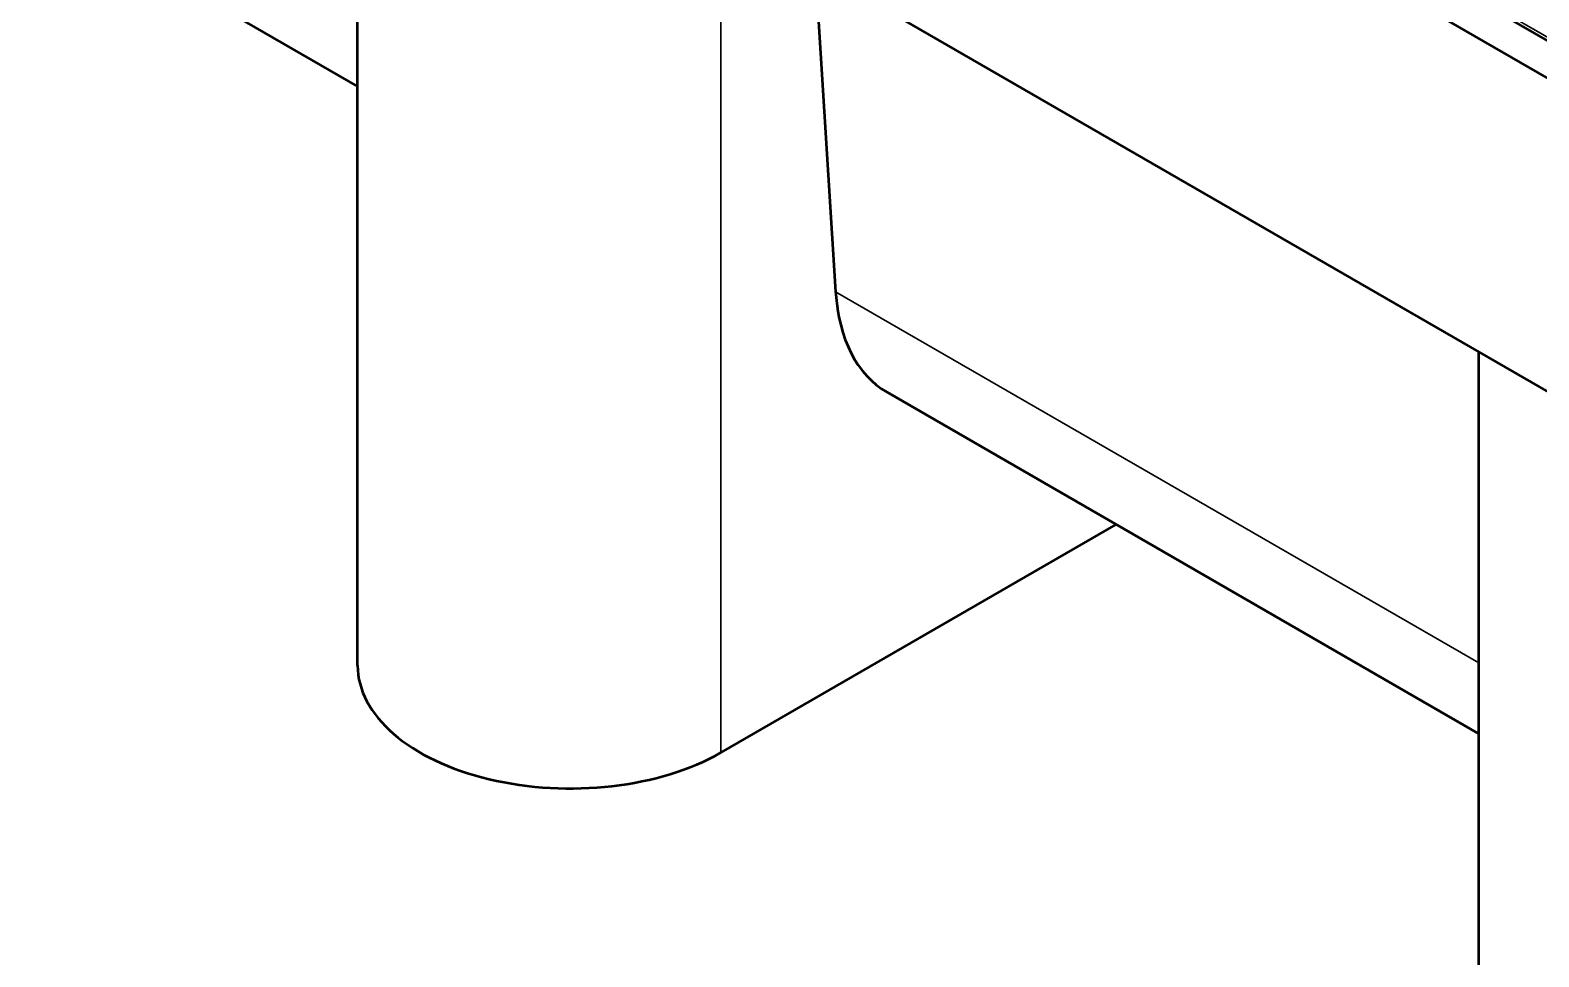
# Model space of a CAD drawing. Header units: millimetres. Extents: x 0 to 1485, y 0 to 1050.
# Drawn here: x 302.6 to 347.79, y 88.22 to 115.98 of the extents above; entities that cross this region are included whole.
import ezdxf

# ---------------------------------------------------------------- set-up
doc = ezdxf.new("R2010")
doc.units = ezdxf.units.MM
doc.header["$LTSCALE"] = 2.5
doc.layers.add('Sichtbar (ISO)', color=7, linetype='Continuous', lineweight=50)
doc.layers.add('Sichtbar schmal (ISO)', color=7, linetype='Continuous', lineweight=35)

msp = doc.modelspace()

# ---------------------------------------------------------------- linework, layer by layer
at = {"layer": 'Sichtbar (ISO)'}
for p, q in [((399.039, 86.231), (43.718, 291.376)), ((42.745, 290.814), (398.067, 85.67)), ((240.205, 167.421), (354.226, 101.591)), ((312.407, 96.947), (312.407, 125.735)), ((294.679, 124.527), (312.407, 114.292)), ((326.133, 117.607), (326.726, 108.149)), ((345.995, 77.556), (345.995, 106.344)), ((328.267, 105.136), (345.995, 94.9)), ((335.123, 101.177), (323.29, 94.345))]:
    msp.add_line(p, q, dxfattribs=at)
for centre, major_axis, start_param, end_param in [((332.017, 111.631), (-3.75, -6.495), 5.5676, 6.283185), ((318.782, 96.947), (-6.375, 0), 0, 2.356194)]:
    msp.add_ellipse(centre, major_axis=major_axis, ratio=0.57735, start_param=start_param, end_param=end_param, dxfattribs=at)
at = {"layer": 'Sichtbar schmal (ISO)'}
for p, q in [((323.29, 94.345), (323.29, 119.452)), ((346.07, 116.924), (348.575, 115.478)), ((326.726, 108.149), (345.995, 97.025))]:
    msp.add_line(p, q, dxfattribs=at)

doc.saveas('drawing.dxf')
